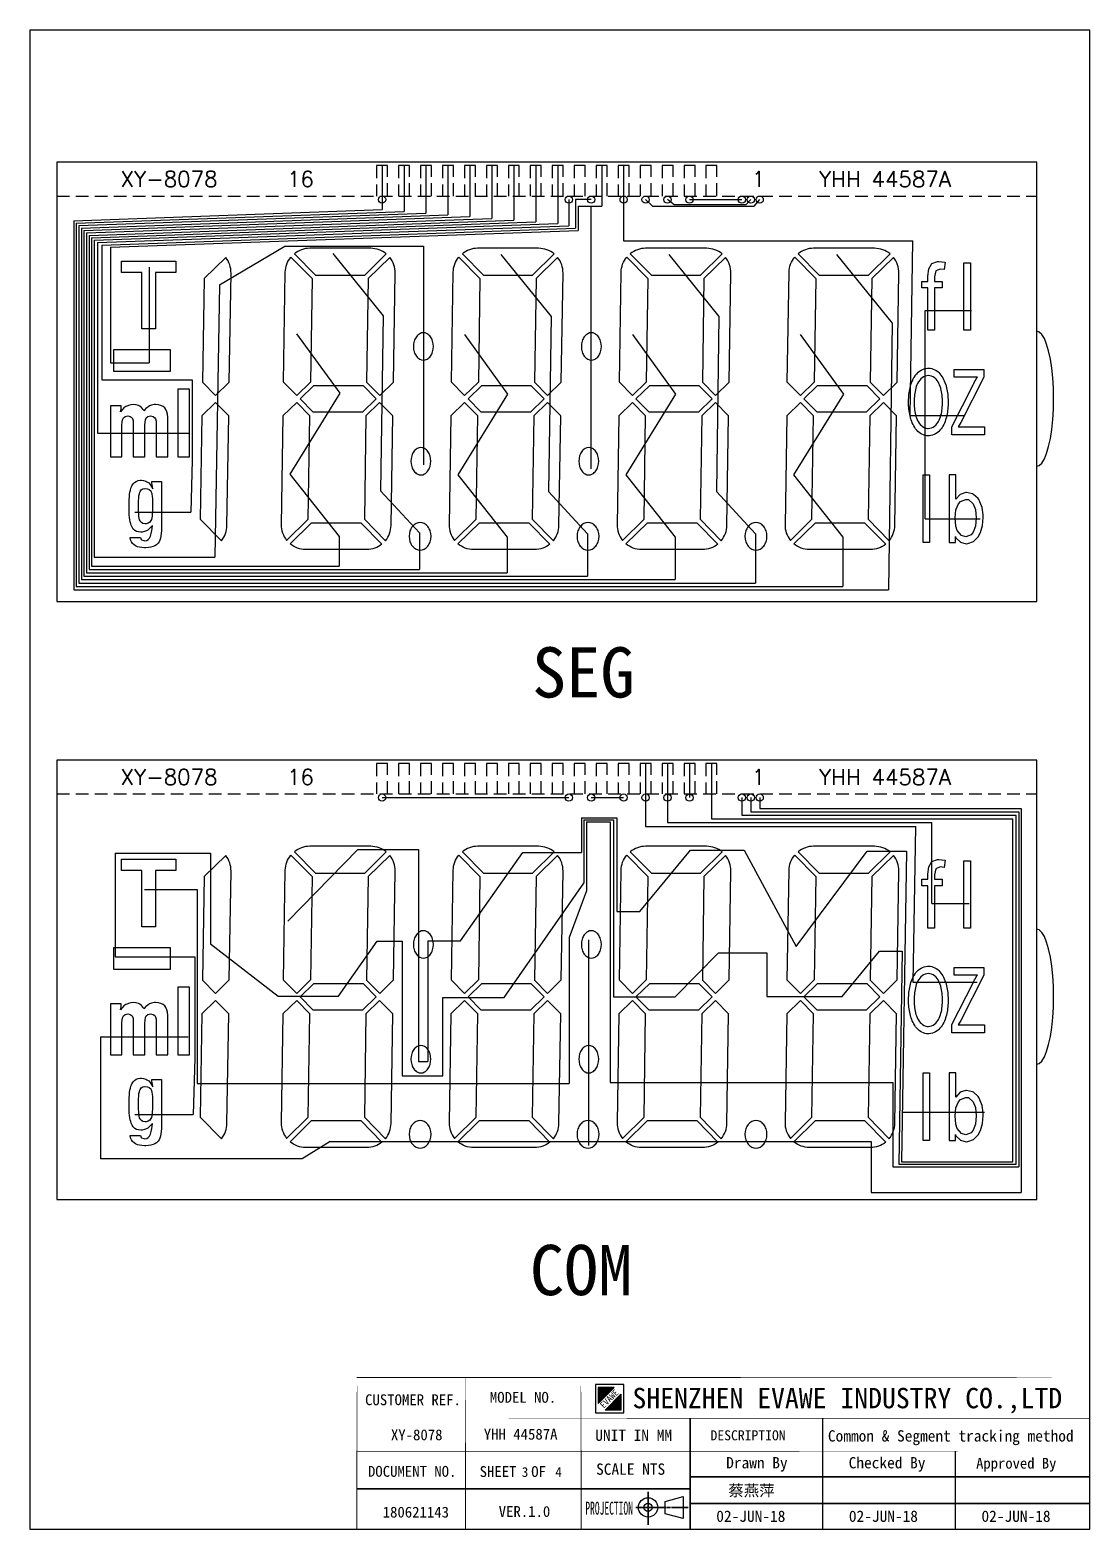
# Model space of a CAD drawing. Header units: inches. Extents: x 413 to 700, y 443 to 654.
# Drawn here: x 549.4 to 612.2, y 454.2 to 543 of the extents above; entities that cross this region are included whole.
import ezdxf
from ezdxf.enums import TextEntityAlignment as Align

# ---------------------------------------------------------------- set-up
doc = ezdxf.new("R2010")
doc.units = ezdxf.units.IN
doc.header["$LTSCALE"] = 3
doc.header["$MEASUREMENT"] = 0
doc.linetypes.add('HIDDEN', pattern=[0.375, 0.25, -0.125])
doc.layers.add('C', color=1, linetype='Continuous')
doc.layers.add('S', color=3, linetype='Continuous')
doc.styles.add('romans', font='romans.shx')
doc.styles.add('style5', font='SimSun.ttf')

msp = doc.modelspace()

# ---------------------------------------------------------------- hatches: boundary and pattern name
for color, points in [(5, [(583.046, 461.687), (583.987, 462.628), (583.046, 462.628)]), (1, [(583.444, 461.289), (584.385, 462.23), (584.385, 461.289)])]:
    msp.add_hatch(color=color).paths.add_polyline_path(points)

# ---------------------------------------------------------------- linework, layer by layer
for p, q in [((588.482, 454.238), (588.482, 460.802)), ((588.482, 460.802), (588.482, 454.238)), ((596.33, 454.238), (596.33, 460.802)), ((604.179, 454.238), (604.179, 458.843)), ((568.75, 456.627), (588.482, 456.627)), ((588.482, 456.627), (568.75, 456.627))]:
    msp.add_line(p, q)
for points in [[(549.404, 542.974), (549.404, 454.244), (612.143, 454.244), (612.143, 542.974)], [(608.994, 535.149), (550.994, 535.149), (550.994, 509.149), (608.994, 509.149)], [(558.036, 528.617), (556.839, 528.617), (556.839, 525.294), (556.024, 525.294), (556.024, 528.617), (554.825, 528.617), (554.825, 529.294), (558.036, 529.294)], [(603.556, 529.228), (603.57, 529.228), (603.511, 528.797), (603.273, 528.827), (603.02, 528.723), (602.946, 528.366), (602.946, 528.098), (603.407, 528.098), (603.407, 527.712), (602.946, 527.712), (602.946, 525.199), (602.559, 525.199), (602.559, 527.712), (602.202, 527.712), (602.202, 528.098), (602.559, 528.098), (602.559, 528.411), (602.604, 528.842), (602.797, 529.154), (603.124, 529.273), (603.199, 529.273)], [(605.07, 525.199), (604.684, 525.199), (604.684, 529.199), (605.07, 529.199)], [(557.728, 524.047), (554.354, 524.047), (554.354, 522.788), (557.728, 522.788)], [(601.791, 522.496), (601.85, 522.576), (601.915, 522.652), (601.986, 522.723), (602.063, 522.786), (602.147, 522.841), (602.236, 522.886), (602.33, 522.92), (602.427, 522.943), (602.527, 522.954), (602.582, 522.956), (602.682, 522.95), (602.78, 522.932), (602.876, 522.903), (602.967, 522.862), (603.053, 522.812), (603.134, 522.752), (603.193, 522.7), (603.263, 522.629), (603.328, 522.552), (603.386, 522.471), (603.438, 522.386), (603.485, 522.297), (603.527, 522.207), (603.565, 522.114), (603.598, 522.02), (603.608, 521.987), (603.637, 521.891), (603.661, 521.794), (603.682, 521.696), (603.701, 521.598), (603.716, 521.499), (603.728, 521.4), (603.737, 521.3), (603.744, 521.2), (603.749, 521.1), (603.751, 521), (603.751, 520.949), (603.75, 520.849), (603.747, 520.749), (603.741, 520.649), (603.733, 520.55), (603.722, 520.45), (603.708, 520.351), (603.691, 520.253), (603.671, 520.155), (603.648, 520.057), (603.621, 519.961), (603.601, 519.897), (603.568, 519.803), (603.531, 519.71), (603.49, 519.619), (603.443, 519.53), (603.392, 519.445), (603.334, 519.363), (603.27, 519.287), (603.199, 519.216), (603.175, 519.194), (603.097, 519.132), (603.014, 519.077), (602.925, 519.031), (602.832, 518.995), (602.735, 518.97), (602.636, 518.957), (602.581, 518.956), (602.481, 518.961), (602.382, 518.979), (602.287, 519.008), (602.196, 519.049), (602.11, 519.1), (602.029, 519.16), (601.963, 519.219), (601.893, 519.292), (601.83, 519.369), (601.773, 519.451), (601.72, 519.536), (601.674, 519.624), (601.632, 519.715), (601.594, 519.808), (601.561, 519.902), (601.55, 519.939), (601.522, 520.035), (601.497, 520.132), (601.476, 520.229), (601.457, 520.328), (601.442, 520.426), (601.43, 520.526), (601.42, 520.625), (601.414, 520.725), (601.41, 520.825), (601.41, 520.904), (601.41, 521.004), (601.413, 521.104), (601.418, 521.204), (601.425, 521.304), (601.434, 521.403), (601.446, 521.503), (601.461, 521.601), (601.479, 521.7), (601.499, 521.798), (601.524, 521.895), (601.552, 521.991), (601.584, 522.085), (601.62, 522.179), (601.661, 522.27), (601.707, 522.359), (601.737, 522.411)], [(603.286, 521.871), (603.251, 521.964), (603.209, 522.055), (603.161, 522.142), (603.104, 522.225), (603.04, 522.302), (603.021, 522.322), (602.945, 522.388), (602.862, 522.443), (602.771, 522.484), (602.674, 522.508), (602.584, 522.515), (602.484, 522.507), (602.388, 522.482), (602.296, 522.441), (602.213, 522.387), (602.137, 522.321), (602.07, 522.248), (602.009, 522.168), (601.991, 522.143), (601.941, 522.056), (601.899, 521.966), (601.865, 521.872), (601.836, 521.776), (601.813, 521.679), (601.794, 521.581), (601.779, 521.482), (601.767, 521.382), (601.758, 521.283), (601.751, 521.183), (601.747, 521.083), (601.744, 520.983), (601.744, 520.896), (601.745, 520.796), (601.749, 520.696), (601.756, 520.597), (601.766, 520.497), (601.78, 520.398), (601.797, 520.3), (601.819, 520.202), (601.847, 520.106), (601.879, 520.011), (601.917, 519.919), (601.962, 519.83), (601.981, 519.796), (602.036, 519.712), (602.097, 519.633), (602.166, 519.561), (602.244, 519.498), (602.33, 519.448), (602.424, 519.414), (602.522, 519.396), (602.579, 519.393), (602.678, 519.401), (602.775, 519.426), (602.866, 519.467), (602.95, 519.522), (603.024, 519.589), (603.09, 519.664), (603.148, 519.745), (603.181, 519.799), (603.228, 519.888), (603.268, 519.979), (603.301, 520.073), (603.33, 520.169), (603.353, 520.266), (603.372, 520.365), (603.387, 520.463), (603.399, 520.563), (603.408, 520.662), (603.413, 520.762), (603.417, 520.862), (603.417, 520.952), (603.416, 521.052), (603.413, 521.152), (603.406, 521.251), (603.397, 521.351), (603.385, 521.45), (603.369, 521.549), (603.349, 521.647), (603.325, 521.744), (603.316, 521.775)], [(605.274, 522.061), (605.321, 522.15), (605.369, 522.237), (605.418, 522.324), (605.469, 522.41), (605.482, 522.431), (604.116, 522.431), (604.116, 522.887), (605.869, 522.887), (605.869, 522.431), (604.495, 519.749), (604.346, 519.478), (605.91, 519.478), (605.91, 519.021), (603.974, 519.021), (603.974, 519.496), (605.228, 521.972)], [(558.85, 521.72), (558.16, 521.72), (558.16, 517.72), (558.85, 517.72)], [(566.206, 521.934), (569.12, 521.934), (569.899, 521.141), (569.089, 520.345), (566.175, 520.345), (565.396, 521.137)], [(576.145, 521.934), (579.06, 521.934), (579.839, 521.141), (579.028, 520.345), (576.114, 520.345), (575.335, 521.137)], [(586.085, 521.934), (588.999, 521.934), (589.778, 521.141), (588.968, 520.345), (586.054, 520.345), (585.275, 521.137)], [(596.025, 521.934), (598.939, 521.934), (599.718, 521.141), (598.907, 520.345), (595.993, 520.345), (595.214, 521.137)], [(554.85, 519.607), (554.856, 519.755), (554.884, 519.904), (554.932, 520.011), (554.94, 520.021), (555.045, 520.103), (555.2, 520.13), (555.342, 520.106), (555.446, 520.023), (555.47, 519.982), (555.506, 519.851), (555.52, 519.672), (555.52, 517.72), (556.203, 517.72), (556.203, 519.582), (556.212, 519.764), (556.238, 519.91), (556.281, 520.012), (556.284, 520.017), (556.385, 520.101), (556.539, 520.13), (556.698, 520.104), (556.801, 520.029), (556.835, 519.955), (556.864, 519.815), (556.873, 519.624), (556.879, 519.574), (556.879, 517.72), (557.558, 517.72), (557.558, 520.065), (557.543, 520.234), (557.508, 520.38), (557.454, 520.506), (557.379, 520.61), (557.278, 520.694), (557.154, 520.756), (557.008, 520.792), (556.841, 520.806), (556.752, 520.801), (556.605, 520.773), (556.471, 520.72), (556.373, 520.658), (556.259, 520.562), (556.147, 520.438), (556.102, 520.514), (556.007, 520.631), (555.897, 520.717), (555.833, 520.75), (555.694, 520.791), (555.535, 520.806), (555.381, 520.794), (555.236, 520.758), (555.104, 520.699), (555.08, 520.685), (554.964, 520.603), (554.856, 520.499), (554.753, 520.374), (554.788, 520.473), (554.795, 520.542), (554.795, 520.724), (554.165, 520.724), (554.165, 517.72), (554.85, 517.72)], [(557.155, 513.029), (557.126, 512.897), (557.088, 512.783), (557.043, 512.684), (556.99, 512.603), (556.969, 512.578), (556.893, 512.508), (556.8, 512.449), (556.691, 512.401), (556.565, 512.365), (556.423, 512.342), (556.262, 512.329), (556.188, 512.329), (556.031, 512.336), (555.89, 512.356), (555.765, 512.391), (555.655, 512.438), (555.564, 512.497), (555.472, 512.583), (555.403, 512.685), (555.359, 512.804), (555.337, 512.933), (555.939, 512.933), (555.986, 512.821), (556.014, 512.795), (556.144, 512.75), (556.21, 512.747), (556.312, 512.764), (556.402, 512.817), (556.478, 512.904), (556.538, 513.02), (556.584, 513.166), (556.618, 513.342), (556.632, 513.46), (556.651, 513.645), (556.479, 513.461), (556.377, 513.377), (556.296, 513.329), (556.177, 513.282), (556.047, 513.257), (555.962, 513.253), (555.826, 513.265), (555.707, 513.299), (555.605, 513.358), (555.518, 513.438), (555.446, 513.544), (555.428, 513.578), (555.394, 513.66), (555.364, 513.755), (555.338, 513.866), (555.315, 513.988), (555.298, 514.127), (555.283, 514.28), (555.273, 514.446), (555.267, 514.626), (555.265, 514.804), (555.268, 514.994), (555.275, 515.172), (555.285, 515.336), (555.302, 515.486), (555.322, 515.622), (555.346, 515.743), (555.375, 515.85), (555.407, 515.943), (555.434, 516.002), (555.502, 516.11), (555.585, 516.196), (555.683, 516.26), (555.798, 516.303), (555.931, 516.324), (555.996, 516.327), (556.132, 516.314), (556.256, 516.277), (556.33, 516.239), (556.43, 516.163), (556.518, 516.065), (556.681, 515.82), (556.629, 516.068), (556.626, 516.146), (556.626, 516.247), (557.194, 516.247), (557.194, 513.534), (557.188, 513.349), (557.176, 513.181)], [(555.873, 514.072), (555.856, 514.187), (555.843, 514.328), (555.833, 514.493), (555.828, 514.685), (555.826, 514.855), (555.826, 514.909), (555.829, 515.101), (555.839, 515.268), (555.854, 515.412), (555.877, 515.529), (555.905, 515.622), (555.919, 515.656), (555.989, 515.755), (556.083, 515.814), (556.208, 515.839), (556.221, 515.839), (556.361, 515.822), (556.468, 515.775), (556.548, 515.696), (556.564, 515.672), (556.595, 515.599), (556.62, 515.5), (556.64, 515.374), (556.653, 515.22), (556.661, 515.04), (556.662, 514.891), (556.661, 514.686), (556.654, 514.502), (556.643, 514.343), (556.629, 514.206), (556.61, 514.092), (556.587, 514.001), (556.564, 513.941), (556.495, 513.843), (556.404, 513.78), (556.282, 513.748), (556.225, 513.746), (556.093, 513.765), (555.995, 513.818), (555.922, 513.911), (555.918, 513.919), (555.894, 513.982)], [(602.653, 512.636), (602.267, 512.636), (602.267, 516.636), (602.653, 516.636)], [(604.467, 515.491), (604.199, 515.209), (604.199, 516.636), (603.812, 516.636), (603.812, 512.636), (604.184, 512.636), (604.184, 512.993), (604.214, 512.919), (604.482, 512.651), (604.824, 512.562), (604.928, 512.577), (605.255, 512.696), (605.523, 512.978), (605.671, 513.231), (605.79, 513.647), (605.82, 514.123), (605.82, 514.287), (605.76, 514.718), (605.731, 514.807), (605.567, 515.194), (605.537, 515.238), (605.255, 515.491), (605.195, 515.521), (604.838, 515.595), (604.809, 515.595)], [(605.24, 513.261), (605.106, 513.097), (604.794, 512.978), (604.541, 513.052), (604.288, 513.35), (604.214, 513.603), (604.169, 514.108), (604.214, 514.569), (604.363, 514.926), (604.482, 515.075), (604.809, 515.194), (604.957, 515.179), (605.24, 514.926), (605.374, 514.584), (605.418, 514.093), (605.374, 513.603)], [(608.994, 499.755), (550.994, 499.755), (550.994, 473.755), (608.994, 473.755)], [(558.036, 493.224), (556.839, 493.224), (556.839, 489.9), (556.024, 489.9), (556.024, 493.224), (554.825, 493.224), (554.825, 493.9), (558.036, 493.9)], [(603.556, 493.835), (603.57, 493.835), (603.511, 493.404), (603.273, 493.434), (603.02, 493.33), (602.946, 492.973), (602.946, 492.705), (603.407, 492.705), (603.407, 492.318), (602.946, 492.318), (602.946, 489.805), (602.559, 489.805), (602.559, 492.318), (602.202, 492.318), (602.202, 492.705), (602.559, 492.705), (602.559, 493.017), (602.604, 493.448), (602.797, 493.761), (603.124, 493.88), (603.199, 493.88)], [(605.07, 489.805), (604.684, 489.805), (604.684, 493.805), (605.07, 493.805)], [(557.728, 488.653), (554.354, 488.653), (554.354, 487.395), (557.728, 487.395)], [(601.791, 487.102), (601.85, 487.183), (601.915, 487.259), (601.986, 487.329), (602.063, 487.393), (602.147, 487.448), (602.236, 487.493), (602.33, 487.527), (602.427, 487.549), (602.527, 487.561), (602.582, 487.562), (602.682, 487.557), (602.78, 487.539), (602.876, 487.51), (602.967, 487.469), (603.053, 487.418), (603.134, 487.359), (603.193, 487.307), (603.263, 487.235), (603.328, 487.159), (603.386, 487.077), (603.438, 486.992), (603.485, 486.904), (603.527, 486.813), (603.565, 486.721), (603.598, 486.626), (603.608, 486.593), (603.637, 486.497), (603.661, 486.4), (603.682, 486.303), (603.701, 486.204), (603.716, 486.105), (603.728, 486.006), (603.737, 485.907), (603.744, 485.807), (603.749, 485.707), (603.751, 485.607), (603.751, 485.556), (603.75, 485.456), (603.747, 485.356), (603.741, 485.256), (603.733, 485.156), (603.722, 485.057), (603.708, 484.958), (603.691, 484.859), (603.671, 484.761), (603.648, 484.664), (603.621, 484.568), (603.601, 484.504), (603.568, 484.409), (603.531, 484.316), (603.49, 484.225), (603.443, 484.137), (603.392, 484.051), (603.334, 483.97), (603.27, 483.893), (603.199, 483.822), (603.175, 483.801), (603.097, 483.739), (603.014, 483.684), (602.925, 483.637), (602.832, 483.601), (602.735, 483.577), (602.636, 483.564), (602.581, 483.562), (602.481, 483.568), (602.382, 483.585), (602.287, 483.615), (602.196, 483.655), (602.11, 483.706), (602.029, 483.766), (601.963, 483.826), (601.893, 483.898), (601.83, 483.976), (601.773, 484.057), (601.72, 484.143), (601.674, 484.231), (601.632, 484.322), (601.594, 484.415), (601.561, 484.509), (601.55, 484.545), (601.522, 484.641), (601.497, 484.738), (601.476, 484.836), (601.457, 484.934), (601.442, 485.033), (601.43, 485.132), (601.42, 485.232), (601.414, 485.332), (601.41, 485.432), (601.41, 485.511), (601.41, 485.611), (601.413, 485.711), (601.418, 485.811), (601.425, 485.91), (601.434, 486.01), (601.446, 486.109), (601.461, 486.208), (601.479, 486.307), (601.499, 486.404), (601.524, 486.501), (601.552, 486.597), (601.584, 486.692), (601.62, 486.785), (601.661, 486.876), (601.707, 486.965), (601.737, 487.018)], [(605.274, 486.668), (605.321, 486.756), (605.369, 486.844), (605.418, 486.931), (605.469, 487.017), (605.482, 487.037), (604.116, 487.037), (604.116, 487.494), (605.869, 487.494), (605.869, 487.037), (604.495, 484.356), (604.346, 484.084), (605.91, 484.084), (605.91, 483.628), (603.974, 483.628), (603.974, 484.103), (605.228, 486.579)], [(566.206, 486.54), (569.12, 486.54), (569.899, 485.748), (569.089, 484.951), (566.175, 484.951), (565.396, 485.744)], [(576.145, 486.54), (579.06, 486.54), (579.839, 485.748), (579.028, 484.951), (576.114, 484.951), (575.335, 485.744)], [(586.085, 486.54), (588.999, 486.54), (589.778, 485.748), (588.968, 484.951), (586.054, 484.951), (585.275, 485.744)], [(596.025, 486.54), (598.939, 486.54), (599.718, 485.748), (598.907, 484.951), (595.993, 484.951), (595.214, 485.744)], [(603.286, 486.477), (603.251, 486.571), (603.209, 486.662), (603.161, 486.749), (603.104, 486.832), (603.04, 486.908), (603.021, 486.929), (602.945, 486.995), (602.862, 487.049), (602.771, 487.09), (602.674, 487.115), (602.584, 487.122), (602.484, 487.114), (602.388, 487.089), (602.296, 487.048), (602.213, 486.993), (602.137, 486.928), (602.07, 486.854), (602.009, 486.775), (601.991, 486.749), (601.941, 486.663), (601.899, 486.572), (601.865, 486.478), (601.836, 486.383), (601.813, 486.285), (601.794, 486.187), (601.779, 486.088), (601.767, 485.989), (601.758, 485.889), (601.751, 485.79), (601.747, 485.69), (601.744, 485.59), (601.744, 485.503), (601.745, 485.403), (601.749, 485.303), (601.756, 485.203), (601.766, 485.104), (601.78, 485.005), (601.797, 484.906), (601.819, 484.809), (601.847, 484.712), (601.879, 484.618), (601.917, 484.526), (601.962, 484.436), (601.981, 484.402), (602.036, 484.318), (602.097, 484.239), (602.166, 484.167), (602.244, 484.105), (602.33, 484.055), (602.424, 484.02), (602.522, 484.003), (602.579, 484), (602.678, 484.008), (602.775, 484.032), (602.866, 484.073), (602.95, 484.129), (603.024, 484.195), (603.09, 484.271), (603.148, 484.352), (603.181, 484.406), (603.228, 484.494), (603.268, 484.586), (603.301, 484.68), (603.33, 484.776), (603.353, 484.873), (603.372, 484.971), (603.387, 485.07), (603.399, 485.169), (603.408, 485.269), (603.413, 485.369), (603.417, 485.469), (603.417, 485.558), (603.416, 485.658), (603.413, 485.758), (603.406, 485.858), (603.397, 485.958), (603.385, 486.057), (603.369, 486.156), (603.349, 486.254), (603.325, 486.351), (603.316, 486.382)], [(558.85, 486.326), (558.16, 486.326), (558.16, 482.326), (558.85, 482.326)], [(554.85, 484.214), (554.856, 484.362), (554.884, 484.511), (554.932, 484.617), (554.94, 484.628), (555.045, 484.709), (555.2, 484.736), (555.342, 484.712), (555.446, 484.63), (555.47, 484.589), (555.506, 484.458), (555.52, 484.279), (555.52, 482.326), (556.203, 482.326), (556.203, 484.188), (556.212, 484.371), (556.238, 484.517), (556.281, 484.619), (556.284, 484.624), (556.385, 484.708), (556.539, 484.736), (556.698, 484.711), (556.801, 484.636), (556.835, 484.562), (556.864, 484.422), (556.873, 484.231), (556.879, 484.181), (556.879, 482.326), (557.558, 482.326), (557.558, 484.672), (557.543, 484.84), (557.508, 484.986), (557.454, 485.113), (557.379, 485.217), (557.278, 485.301), (557.154, 485.363), (557.008, 485.399), (556.841, 485.412), (556.752, 485.408), (556.605, 485.379), (556.471, 485.327), (556.373, 485.265), (556.259, 485.168), (556.147, 485.045), (556.102, 485.12), (556.007, 485.238), (555.897, 485.324), (555.833, 485.357), (555.694, 485.397), (555.535, 485.412), (555.381, 485.4), (555.236, 485.364), (555.104, 485.305), (555.08, 485.292), (554.964, 485.209), (554.856, 485.105), (554.753, 484.98), (554.788, 485.08), (554.795, 485.149), (554.795, 485.331), (554.165, 485.331), (554.165, 482.326), (554.85, 482.326)], [(602.653, 477.243), (602.267, 477.243), (602.267, 481.243), (602.653, 481.243)], [(604.467, 480.098), (604.199, 479.815), (604.199, 481.243), (603.812, 481.243), (603.812, 477.243), (604.184, 477.243), (604.184, 477.6), (604.214, 477.525), (604.482, 477.258), (604.824, 477.168), (604.928, 477.183), (605.255, 477.302), (605.523, 477.585), (605.671, 477.838), (605.79, 478.254), (605.82, 478.73), (605.82, 478.893), (605.76, 479.325), (605.731, 479.414), (605.567, 479.8), (605.537, 479.845), (605.255, 480.098), (605.195, 480.127), (604.838, 480.202), (604.809, 480.202)], [(557.155, 477.636), (557.126, 477.503), (557.088, 477.389), (557.043, 477.291), (556.99, 477.21), (556.969, 477.184), (556.893, 477.115), (556.8, 477.055), (556.691, 477.007), (556.565, 476.971), (556.423, 476.948), (556.262, 476.936), (556.188, 476.936), (556.031, 476.943), (555.89, 476.963), (555.765, 476.998), (555.655, 477.044), (555.564, 477.103), (555.472, 477.19), (555.403, 477.291), (555.359, 477.41), (555.337, 477.539), (555.939, 477.539), (555.986, 477.427), (556.014, 477.402), (556.144, 477.357), (556.21, 477.353), (556.312, 477.37), (556.402, 477.424), (556.478, 477.51), (556.538, 477.627), (556.584, 477.773), (556.618, 477.948), (556.632, 478.067), (556.651, 478.251), (556.479, 478.068), (556.377, 477.984), (556.296, 477.935), (556.177, 477.889), (556.047, 477.864), (555.962, 477.86), (555.826, 477.872), (555.707, 477.906), (555.605, 477.964), (555.518, 478.045), (555.446, 478.15), (555.428, 478.185), (555.394, 478.266), (555.364, 478.362), (555.338, 478.472), (555.315, 478.595), (555.298, 478.734), (555.283, 478.886), (555.273, 479.053), (555.267, 479.233), (555.265, 479.41), (555.268, 479.601), (555.275, 479.779), (555.285, 479.943), (555.302, 480.093), (555.322, 480.228), (555.346, 480.35), (555.375, 480.457), (555.407, 480.55), (555.434, 480.608), (555.502, 480.717), (555.585, 480.803), (555.683, 480.867), (555.798, 480.91), (555.931, 480.931), (555.996, 480.934), (556.132, 480.92), (556.256, 480.883), (556.33, 480.846), (556.43, 480.77), (556.518, 480.671), (556.681, 480.427), (556.629, 480.675), (556.626, 480.753), (556.626, 480.853), (557.194, 480.853), (557.194, 478.141), (557.188, 477.956), (557.176, 477.787)], [(555.873, 478.678), (555.856, 478.794), (555.843, 478.935), (555.833, 479.1), (555.828, 479.292), (555.826, 479.462), (555.826, 479.516), (555.829, 479.708), (555.839, 479.875), (555.854, 480.018), (555.877, 480.136), (555.905, 480.229), (555.919, 480.263), (555.989, 480.362), (556.083, 480.421), (556.208, 480.445), (556.221, 480.445), (556.361, 480.428), (556.468, 480.382), (556.548, 480.303), (556.564, 480.279), (556.595, 480.206), (556.62, 480.107), (556.64, 479.98), (556.653, 479.827), (556.661, 479.647), (556.662, 479.498), (556.661, 479.292), (556.654, 479.109), (556.643, 478.949), (556.629, 478.812), (556.61, 478.698), (556.587, 478.608), (556.564, 478.547), (556.495, 478.449), (556.404, 478.387), (556.282, 478.355), (556.225, 478.352), (556.093, 478.372), (555.995, 478.425), (555.922, 478.518), (555.918, 478.526), (555.894, 478.589)], [(605.24, 477.867), (605.106, 477.704), (604.794, 477.585), (604.541, 477.659), (604.288, 477.956), (604.214, 478.209), (604.169, 478.715), (604.214, 479.176), (604.363, 479.533), (604.482, 479.681), (604.809, 479.8), (604.957, 479.785), (605.24, 479.533), (605.374, 479.191), (605.418, 478.7), (605.374, 478.209)], [(582.878, 461.121), (584.553, 461.121), (584.553, 462.796), (582.878, 462.796)], [(583.046, 461.687), (583.987, 462.628), (583.046, 462.628)], [(583.444, 461.289), (584.385, 462.23), (584.385, 461.289)], [(588.482, 457.337), (612.127, 457.337)], [(585.27, 455.529), (585.913, 455.529)], [(585.929, 455.529), (586.098, 455.529)], [(585.99, 455.646), (585.99, 455.529), (585.99, 455.424)], [(586.12, 455.529), (587.077, 455.529)], [(588.061, 456.17), (588.061, 454.869), (587.005, 455.152), (587.005, 455.887)], [(587.118, 455.529), (587.285, 455.529), (587.32, 455.529)], [(587.384, 455.529), (588.364, 455.529)], [(588.482, 455.76), (612.127, 455.76)], [(585.99, 455.406), (585.99, 454.503)]]:
    msp.add_lwpolyline(points, close=True)
at = {"linetype": 'HIDDEN'}
for points in [[(570.569, 533.149), (570.569, 534.949), (569.919, 534.949), (569.919, 533.149)], [(571.869, 533.149), (571.869, 534.949), (571.219, 534.949), (571.219, 533.149)], [(573.169, 533.149), (573.169, 534.949), (572.519, 534.949), (572.519, 533.149)], [(574.469, 533.149), (574.469, 534.949), (573.819, 534.949), (573.819, 533.149)], [(575.769, 533.149), (575.769, 534.949), (575.119, 534.949), (575.119, 533.149)], [(577.069, 533.149), (577.069, 534.949), (576.419, 534.949), (576.419, 533.149)], [(578.369, 533.149), (578.369, 534.949), (577.719, 534.949), (577.719, 533.149)], [(579.669, 533.149), (579.669, 534.949), (579.019, 534.949), (579.019, 533.149)], [(580.969, 533.149), (580.969, 534.949), (580.319, 534.949), (580.319, 533.149)], [(582.269, 533.149), (582.269, 534.949), (581.619, 534.949), (581.619, 533.149)], [(583.569, 533.149), (583.569, 534.949), (582.919, 534.949), (582.919, 533.149)], [(584.869, 533.149), (584.869, 534.949), (584.219, 534.949), (584.219, 533.149)], [(586.169, 533.149), (586.169, 534.949), (585.519, 534.949), (585.519, 533.149)], [(587.469, 533.149), (587.469, 534.949), (586.819, 534.949), (586.819, 533.149)], [(588.769, 533.149), (588.769, 534.949), (588.119, 534.949), (588.119, 533.149)], [(590.069, 533.149), (590.069, 534.949), (589.419, 534.949), (589.419, 533.149)], [(550.994, 533.149), (608.994, 533.149)], [(570.569, 497.755), (570.569, 499.555), (569.919, 499.555), (569.919, 497.755)], [(571.869, 497.755), (571.869, 499.555), (571.219, 499.555), (571.219, 497.755)], [(573.169, 497.755), (573.169, 499.555), (572.519, 499.555), (572.519, 497.755)], [(574.469, 497.755), (574.469, 499.555), (573.819, 499.555), (573.819, 497.755)], [(575.769, 497.755), (575.769, 499.555), (575.119, 499.555), (575.119, 497.755)], [(577.069, 497.755), (577.069, 499.555), (576.419, 499.555), (576.419, 497.755)], [(578.369, 497.755), (578.369, 499.555), (577.719, 499.555), (577.719, 497.755)], [(579.669, 497.755), (579.669, 499.555), (579.019, 499.555), (579.019, 497.755)], [(580.969, 497.755), (580.969, 499.555), (580.319, 499.555), (580.319, 497.755)], [(582.269, 497.755), (582.269, 499.555), (581.619, 499.555), (581.619, 497.755)], [(583.569, 497.755), (583.569, 499.555), (582.919, 499.555), (582.919, 497.755)], [(584.869, 497.755), (584.869, 499.555), (584.219, 499.555), (584.219, 497.755)], [(586.169, 497.755), (586.169, 499.555), (585.519, 499.555), (585.519, 497.755)], [(587.469, 497.755), (587.469, 499.555), (586.819, 499.555), (586.819, 497.755)], [(588.769, 497.755), (588.769, 499.555), (588.119, 499.555), (588.119, 497.755)], [(590.069, 497.755), (590.069, 499.555), (589.419, 499.555), (589.419, 497.755)], [(550.994, 497.755), (608.994, 497.755)]]:
    msp.add_lwpolyline(points, dxfattribs=at)
for points in [[(570.497, 529.719, 0.175251), (569.573, 530.053), (565.961, 530.053, 0.170757), (565.057, 529.735), (566.306, 528.464), (569.22, 528.464)], [(580.436, 529.719, 0.175251), (579.512, 530.053), (575.901, 530.053, 0.170757), (574.997, 529.735), (576.245, 528.464), (579.159, 528.464)], [(590.376, 529.719, 0.175251), (589.452, 530.053), (585.84, 530.053, 0.170757), (584.936, 529.735), (586.185, 528.464), (589.099, 528.464)], [(600.315, 529.719, 0.175251), (599.392, 530.053), (595.78, 530.053, 0.170757), (594.876, 529.735), (596.124, 528.464), (599.039, 528.464)], [(561.203, 522.14), (561.305, 528.583, 0.175251), (560.987, 529.513), (559.71, 528.258), (559.614, 522.136), (560.393, 521.343)], [(564.414, 522.136), (564.517, 528.634, -0.170757), (564.851, 529.532), (566.1, 528.261), (566.003, 522.14), (565.193, 521.343)], [(569.422, 528.258), (569.326, 522.136), (570.105, 521.343), (570.915, 522.14), (571.017, 528.583, 0.175251), (570.699, 529.513)], [(574.354, 522.136), (574.457, 528.634, -0.170757), (574.79, 529.532), (576.039, 528.261), (575.943, 522.14), (575.133, 521.343)], [(579.362, 528.258), (579.266, 522.136), (580.045, 521.343), (580.855, 522.14), (580.957, 528.583, 0.175251), (580.639, 529.513)], [(584.293, 522.136), (584.396, 528.634, -0.170757), (584.73, 529.532), (585.979, 528.261), (585.883, 522.14), (585.072, 521.343)], [(589.301, 528.258), (589.205, 522.136), (589.984, 521.343), (590.794, 522.14), (590.896, 528.583, 0.175251), (590.578, 529.513)], [(594.233, 522.136), (594.336, 528.634, -0.170757), (594.67, 529.532), (595.918, 528.261), (595.822, 522.14), (595.012, 521.343)], [(599.241, 528.258), (599.145, 522.136), (599.924, 521.343), (600.734, 522.14), (600.836, 528.583, 0.175251), (600.518, 529.513)], [(573.112, 524.817, 0.106477), (572.909, 524.998, 0.26498), (572.478, 524.998, 0.106477), (572.276, 524.817, 0.084209), (572.15, 524.564, 0.147244), (572.15, 523.921, 0.084209), (572.276, 523.667, 0.106477), (572.478, 523.486, 0.26498), (572.909, 523.486, 0.106477), (573.112, 523.667, 0.084209), (573.237, 523.921, 0.147244), (573.237, 524.564, 0.084209)], [(583.051, 524.817, 0.106477), (582.849, 524.998, 0.26498), (582.418, 524.998, 0.106477), (582.216, 524.817, 0.084209), (582.09, 524.564, 0.147244), (582.09, 523.921, 0.084209), (582.216, 523.667, 0.106477), (582.418, 523.486, 0.26498), (582.849, 523.486, 0.106477), (583.051, 523.667, 0.084209), (583.177, 523.921, 0.147244), (583.177, 524.564, 0.084209)], [(560.389, 520.935), (559.579, 520.139), (559.483, 514.017), (560.731, 512.746, 0.170757), (561.065, 513.645), (561.168, 520.142)], [(565.19, 520.935), (564.379, 520.139), (564.278, 513.695, 0.175251), (564.595, 512.766), (565.872, 514.02), (565.969, 520.142)], [(570.101, 520.935), (569.291, 520.139), (569.195, 514.017), (570.444, 512.746, 0.170757), (570.778, 513.645), (570.88, 520.142)], [(575.129, 520.935), (574.319, 520.139), (574.217, 513.695, 0.175251), (574.535, 512.766), (575.812, 514.02), (575.908, 520.142)], [(580.041, 520.935), (579.231, 520.139), (579.135, 514.017), (580.383, 512.746, 0.170757), (580.717, 513.645), (580.82, 520.142)], [(585.069, 520.935), (584.259, 520.139), (584.157, 513.695, 0.175251), (584.475, 512.766), (585.751, 514.02), (585.848, 520.142)], [(589.981, 520.935), (589.17, 520.139), (589.074, 514.017), (590.323, 512.746, 0.170757), (590.657, 513.645), (590.76, 520.142)], [(595.008, 520.935), (594.198, 520.139), (594.096, 513.695, 0.175251), (594.414, 512.766), (595.691, 514.02), (595.787, 520.142)], [(599.92, 520.935), (599.11, 520.139), (599.014, 514.017), (600.262, 512.746, 0.170757), (600.596, 513.645), (600.699, 520.142)], [(572.757, 518.207, 0.26498), (572.326, 518.207, 0.106477), (572.124, 518.026, 0.084209), (571.998, 517.773, 0.147244), (571.998, 517.13, 0.084209), (572.124, 516.877, 0.106477), (572.326, 516.696, 0.26498), (572.757, 516.696, 0.106477), (572.959, 516.877, 0.084209), (573.085, 517.13, 0.147244), (573.085, 517.773, 0.084209), (572.959, 518.026, 0.106477)], [(582.697, 518.207, 0.26498), (582.265, 518.207, 0.106477), (582.063, 518.026, 0.084209), (581.938, 517.773, 0.147244), (581.938, 517.13, 0.084209), (582.063, 516.877, 0.106477), (582.265, 516.696, 0.26498), (582.697, 516.696, 0.106477), (582.899, 516.877, 0.084209), (583.025, 517.13, 0.147244), (583.025, 517.773, 0.084209), (582.899, 518.026, 0.106477)], [(569.333, 512.225), (565.722, 512.225, -0.175251), (564.798, 512.56), (566.075, 513.814), (568.989, 513.814), (570.238, 512.544, -0.170757)], [(572.738, 512.251, 0.10497), (572.956, 512.431, 0.088892), (573.095, 512.687, 0.161273), (573.095, 513.324, 0.088892), (572.956, 513.58, 0.10497), (572.738, 513.76, 0.243668), (572.256, 513.76, 0.10497), (572.037, 513.58, 0.088892), (571.898, 513.324, 0.161273), (571.898, 512.687, 0.088892), (572.037, 512.431, 0.10497), (572.256, 512.251, 0.243668)], [(579.273, 512.225), (575.661, 512.225, -0.175251), (574.737, 512.56), (576.014, 513.814), (578.929, 513.814), (580.177, 512.544, -0.170757)], [(582.677, 512.251, 0.10497), (582.896, 512.431, 0.088892), (583.035, 512.687, 0.161273), (583.035, 513.324, 0.088892), (582.896, 513.58, 0.10497), (582.677, 513.76, 0.243668), (582.195, 513.76, 0.10497), (581.977, 513.58, 0.088892), (581.838, 513.324, 0.161273), (581.838, 512.687, 0.088892), (581.977, 512.431, 0.10497), (582.195, 512.251, 0.243668)], [(589.213, 512.225), (585.601, 512.225, -0.175251), (584.677, 512.56), (585.954, 513.814), (588.868, 513.814), (590.117, 512.544, -0.170757)], [(592.617, 512.251, 0.10497), (592.835, 512.431, 0.088892), (592.974, 512.687, 0.161273), (592.974, 513.324, 0.088892), (592.835, 513.58, 0.10497), (592.617, 513.76, 0.243668), (592.135, 513.76, 0.10497), (591.916, 513.58, 0.088892), (591.777, 513.324, 0.161273), (591.777, 512.687, 0.088892), (591.916, 512.431, 0.10497), (592.135, 512.251, 0.243668)], [(599.152, 512.225), (595.54, 512.225, -0.175251), (594.617, 512.56), (595.894, 513.814), (598.808, 513.814), (600.056, 512.544, -0.170757)], [(570.497, 494.325, 0.175251), (569.573, 494.659), (565.961, 494.659, 0.170757), (565.057, 494.341), (566.306, 493.071), (569.22, 493.071)], [(580.436, 494.325, 0.175251), (579.512, 494.659), (575.901, 494.659, 0.170757), (574.997, 494.341), (576.245, 493.071), (579.159, 493.071)], [(590.376, 494.325, 0.175251), (589.452, 494.659), (585.84, 494.659, 0.170757), (584.936, 494.341), (586.185, 493.071), (589.099, 493.071)], [(600.315, 494.325, 0.175251), (599.392, 494.659), (595.78, 494.659, 0.170757), (594.876, 494.341), (596.124, 493.071), (599.039, 493.071)], [(561.203, 486.746), (561.305, 493.19, 0.175251), (560.987, 494.119), (559.71, 492.864), (559.614, 486.743), (560.393, 485.95)], [(564.414, 486.743), (564.517, 493.24, -0.170757), (564.851, 494.139), (566.1, 492.868), (566.003, 486.746), (565.193, 485.95)], [(569.422, 492.864), (569.326, 486.743), (570.105, 485.95), (570.915, 486.746), (571.017, 493.19, 0.175251), (570.699, 494.119)], [(574.354, 486.743), (574.457, 493.24, -0.170757), (574.79, 494.139), (576.039, 492.868), (575.943, 486.746), (575.133, 485.95)], [(579.362, 492.864), (579.266, 486.743), (580.045, 485.95), (580.855, 486.746), (580.957, 493.19, 0.175251), (580.639, 494.119)], [(584.293, 486.743), (584.396, 493.24, -0.170757), (584.73, 494.139), (585.979, 492.868), (585.883, 486.746), (585.072, 485.95)], [(589.301, 492.864), (589.205, 486.743), (589.984, 485.95), (590.794, 486.746), (590.896, 493.19, 0.175251), (590.578, 494.119)], [(594.233, 486.743), (594.336, 493.24, -0.170757), (594.67, 494.139), (595.918, 492.868), (595.822, 486.746), (595.012, 485.95)], [(599.241, 492.864), (599.145, 486.743), (599.924, 485.95), (600.734, 486.746), (600.836, 493.19, 0.175251), (600.518, 494.119)], [(573.112, 489.424, 0.106477), (572.909, 489.605, 0.26498), (572.478, 489.605, 0.106477), (572.276, 489.424, 0.084209), (572.15, 489.17, 0.147244), (572.15, 488.528, 0.084209), (572.276, 488.274, 0.106477), (572.478, 488.093, 0.26498), (572.909, 488.093, 0.106477), (573.112, 488.274, 0.084209), (573.237, 488.528, 0.147244), (573.237, 489.17, 0.084209)], [(583.051, 489.424, 0.106477), (582.849, 489.605, 0.26498), (582.418, 489.605, 0.106477), (582.216, 489.424, 0.084209), (582.09, 489.17, 0.147244), (582.09, 488.528, 0.084209), (582.216, 488.274, 0.106477), (582.418, 488.093, 0.26498), (582.849, 488.093, 0.106477), (583.051, 488.274, 0.084209), (583.177, 488.528, 0.147244), (583.177, 489.17, 0.084209)], [(560.389, 485.541), (559.579, 484.745), (559.483, 478.623), (560.731, 477.353, 0.170757), (561.065, 478.251), (561.168, 484.749)], [(565.19, 485.541), (564.379, 484.745), (564.278, 478.302, 0.175251), (564.595, 477.372), (565.872, 478.627), (565.969, 484.749)], [(570.101, 485.541), (569.291, 484.745), (569.195, 478.623), (570.444, 477.353, 0.170757), (570.778, 478.251), (570.88, 484.749)], [(575.129, 485.541), (574.319, 484.745), (574.217, 478.302, 0.175251), (574.535, 477.372), (575.812, 478.627), (575.908, 484.749)], [(580.041, 485.541), (579.231, 484.745), (579.135, 478.623), (580.383, 477.353, 0.170757), (580.717, 478.251), (580.82, 484.749)], [(585.069, 485.541), (584.259, 484.745), (584.157, 478.302, 0.175251), (584.475, 477.372), (585.751, 478.627), (585.848, 484.749)], [(589.981, 485.541), (589.17, 484.745), (589.074, 478.623), (590.323, 477.353, 0.170757), (590.657, 478.251), (590.76, 484.749)], [(595.008, 485.541), (594.198, 484.745), (594.096, 478.302, 0.175251), (594.414, 477.372), (595.691, 478.627), (595.787, 484.749)], [(599.92, 485.541), (599.11, 484.745), (599.014, 478.623), (600.262, 477.353, 0.170757), (600.596, 478.251), (600.699, 484.749)], [(572.757, 482.814, 0.26498), (572.326, 482.814, 0.106477), (572.124, 482.633, 0.084209), (571.998, 482.379, 0.147244), (571.998, 481.737, 0.084209), (572.124, 481.483, 0.106477), (572.326, 481.302, 0.26498), (572.757, 481.302, 0.106477), (572.959, 481.483, 0.084209), (573.085, 481.737, 0.147244), (573.085, 482.379, 0.084209), (572.959, 482.633, 0.106477)], [(582.697, 482.814, 0.26498), (582.265, 482.814, 0.106477), (582.063, 482.633, 0.084209), (581.938, 482.379, 0.147244), (581.938, 481.737, 0.084209), (582.063, 481.483, 0.106477), (582.265, 481.302, 0.26498), (582.697, 481.302, 0.106477), (582.899, 481.483, 0.084209), (583.025, 481.737, 0.147244), (583.025, 482.379, 0.084209), (582.899, 482.633, 0.106477)], [(569.333, 476.832), (565.722, 476.832, -0.175251), (564.798, 477.166), (566.075, 478.421), (568.989, 478.421), (570.238, 477.15, -0.170757)], [(572.738, 476.858, 0.10497), (572.956, 477.037, 0.088892), (573.095, 477.293, 0.161273), (573.095, 477.931, 0.088892), (572.956, 478.187, 0.10497), (572.738, 478.366, 0.243668), (572.256, 478.366, 0.10497), (572.037, 478.187, 0.088892), (571.898, 477.931, 0.161273), (571.898, 477.293, 0.088892), (572.037, 477.037, 0.10497), (572.256, 476.858, 0.243668)], [(579.273, 476.832), (575.661, 476.832, -0.175251), (574.737, 477.166), (576.014, 478.421), (578.929, 478.421), (580.177, 477.15, -0.170757)], [(582.677, 476.858, 0.10497), (582.896, 477.037, 0.088892), (583.035, 477.293, 0.161273), (583.035, 477.931, 0.088892), (582.896, 478.187, 0.10497), (582.677, 478.366, 0.243668), (582.195, 478.366, 0.10497), (581.977, 478.187, 0.088892), (581.838, 477.931, 0.161273), (581.838, 477.293, 0.088892), (581.977, 477.037, 0.10497), (582.195, 476.858, 0.243668)], [(589.213, 476.832), (585.601, 476.832, -0.175251), (584.677, 477.166), (585.954, 478.421), (588.868, 478.421), (590.117, 477.15, -0.170757)], [(592.617, 476.858, 0.10497), (592.835, 477.037, 0.088892), (592.974, 477.293, 0.161273), (592.974, 477.931, 0.088892), (592.835, 478.187, 0.10497), (592.617, 478.366, 0.243668), (592.135, 478.366, 0.10497), (591.916, 478.187, 0.088892), (591.777, 477.931, 0.161273), (591.777, 477.293, 0.088892), (591.916, 477.037, 0.10497), (592.135, 476.858, 0.243668)], [(599.152, 476.832), (595.54, 476.832, -0.175251), (594.617, 477.166), (595.894, 478.421), (598.808, 478.421), (600.056, 477.15, -0.170757)]]:
    msp.add_lwpolyline(points, format="xyb", close=True)
for points in [[(608.994, 517.149), (609.15, 517.198), (609.303, 517.344), (609.448, 517.585), (609.582, 517.913), (609.701, 518.32), (609.803, 518.797), (609.885, 519.333), (609.945, 519.913), (609.981, 520.523), (609.994, 521.149), (609.981, 521.774), (609.945, 522.385), (609.885, 522.965), (609.803, 523.5), (609.701, 523.977), (609.582, 524.385), (609.448, 524.713), (609.303, 524.953), (609.15, 525.099), (608.994, 525.149)], [(608.994, 481.755), (609.15, 481.805), (609.303, 481.951), (609.448, 482.191), (609.582, 482.519), (609.701, 482.927), (609.803, 483.404), (609.885, 483.939), (609.945, 484.519), (609.981, 485.13), (609.994, 485.755), (609.981, 486.381), (609.945, 486.991), (609.885, 487.571), (609.803, 488.106), (609.701, 488.584), (609.582, 488.991), (609.448, 489.319), (609.303, 489.559), (609.15, 489.706), (608.994, 489.755)], [(585.99, 456.459), (585.99, 455.667), (585.99, 456.459)]]:
    msp.add_lwpolyline(points)
at = {"const_width": 0.0465}
for points in [[(612.127, 463.217), (568.75, 463.217)], [(568.75, 463.217), (568.75, 454.215)], [(575.18, 463.217), (575.18, 454.215)], [(575.18, 463.217), (575.18, 454.215)], [(582.031, 463.217), (582.031, 454.215)], [(582.031, 463.217), (582.031, 454.261)], [(612.127, 458.843), (568.75, 458.843)], [(612.127, 457.337), (588.482, 457.337)], [(612.127, 455.76), (588.482, 455.76)]]:
    msp.add_lwpolyline(points, close=True, dxfattribs=at)
msp.add_lwpolyline([(568.75, 460.805), (612.127, 460.805), (568.75, 460.805)], dxfattribs=at)
for radius in [0.571, 0.242]:
    msp.add_circle((585.99, 455.529), radius)
at = {"layer": 'C', "color": 6}
for p, q in [((585.844, 499.555), (585.844, 495.832)), ((592.597, 497.54), (592.597, 496.892)), ((592.597, 496.892), (608.079, 496.892)), ((608.079, 496.892), (608.079, 474.175)), ((585.844, 495.832), (601.834, 495.832)), ((601.685, 486.589), (601.834, 495.832)), ((582.455, 489.131), (582.455, 476.954)), ((605.474, 486.589), (601.685, 486.589)), ((553.577, 483.377), (553.577, 476.168)), ((553.577, 483.377), (558.759, 483.377)), ((567.176, 477.196), (565.506, 476.168)), ((567.176, 477.196), (599.194, 477.196)), ((599.194, 477.196), (599.194, 474.175)), ((565.506, 476.168), (553.577, 476.168)), ((599.194, 474.175), (608.079, 474.175))]:
    msp.add_line(p, q, dxfattribs=at)
at = {"layer": 'C', "color": 5}
for p, q in [((587.144, 499.555), (587.144, 496.062)), ((592.071, 497.54), (592.071, 496.692)), ((592.071, 496.692), (607.929, 496.692)), ((607.929, 496.692), (607.929, 475.689)), ((582.344, 496.098), (583.75, 496.098)), ((582.344, 496.098), (582.344, 492.014)), ((583.75, 496.098), (583.75, 480.686)), ((587.144, 496.062), (602.797, 496.062)), ((602.797, 491.268), (602.797, 496.062)), ((556.188, 492.093), (559.302, 492.093)), ((559.302, 492.093), (559.302, 480.624)), ((582.344, 492.014), (581.317, 489.261)), ((602.797, 491.268), (604.997, 491.268)), ((581.317, 489.261), (581.317, 480.624)), ((559.302, 480.624), (581.317, 480.624)), ((583.75, 480.686), (600.484, 480.686)), ((600.484, 480.686), (600.484, 475.689)), ((600.484, 475.689), (607.929, 475.689))]:
    msp.add_line(p, q, dxfattribs=at)
at = {"layer": 'C', "color": 2}
for p, q in [((588.444, 499.555), (588.444, 497.54)), ((591.538, 497.54), (591.538, 496.492)), ((591.538, 496.492), (607.779, 496.492)), ((607.779, 475.839), (607.779, 496.492)), ((582.194, 496.218), (583.95, 496.218)), ((582.194, 496.218), (582.194, 492.471)), ((583.95, 496.218), (583.95, 485.756)), ((554.451, 494.262), (560.087, 494.262)), ((554.451, 494.262), (554.451, 488.126)), ((560.087, 494.262), (560.087, 488.888)), ((577.469, 485.714), (582.194, 492.471)), ((560.087, 488.888), (564.104, 485.795)), ((567.656, 485.795), (569.958, 489.041)), ((569.958, 489.041), (571.442, 489.041)), ((571.442, 489.041), (571.442, 481.082)), ((587.592, 485.756), (590.155, 488.353)), ((590.155, 488.353), (593.014, 488.353)), ((593.014, 488.353), (593.014, 485.762)), ((597.489, 485.762), (599.693, 488.445)), ((599.693, 488.445), (601.038, 488.445)), ((601.038, 488.445), (600.835, 475.839)), ((554.451, 488.126), (559.152, 488.126)), ((559.152, 488.126), (559.152, 482.127)), ((564.104, 485.795), (567.656, 485.795)), ((573.849, 485.714), (577.469, 485.714)), ((573.849, 481.082), (573.849, 485.714)), ((583.95, 485.756), (587.592, 485.756)), ((593.014, 485.762), (597.489, 485.762)), ((559.152, 482.127), (559.061, 478.793)), ((571.442, 481.082), (573.849, 481.082)), ((555.613, 478.793), (559.061, 478.793)), ((600.835, 475.839), (607.779, 475.839))]:
    msp.add_line(p, q, dxfattribs=at)
at = {"layer": 'C'}
for p, q in [((589.744, 499.555), (589.744, 496.292)), ((570.244, 497.54), (581.299, 497.54)), ((582.619, 497.54), (584.544, 497.54)), ((582.044, 496.338), (582.044, 494.295)), ((582.044, 496.338), (584.15, 496.338)), ((584.15, 496.338), (584.15, 490.804)), ((589.744, 496.292), (607.579, 496.292)), ((607.579, 475.989), (607.579, 496.292)), ((564.66, 490.237), (568.808, 494.473)), ((568.808, 494.473), (572.406, 494.473)), ((572.406, 494.473), (572.406, 481.931)), ((574.894, 489.058), (578.581, 494.295)), ((578.581, 494.295), (582.044, 494.295)), ((585.494, 490.804), (588.495, 494.426)), ((588.495, 494.426), (591.676, 494.426)), ((591.676, 494.426), (594.753, 488.736)), ((594.753, 488.736), (598.969, 494.365)), ((598.969, 494.365), (601.283, 494.365)), ((601.283, 494.365), (600.988, 475.989)), ((584.15, 490.804), (585.494, 490.804)), ((572.945, 489.058), (572.945, 481.931)), ((572.945, 489.058), (574.894, 489.058)), ((572.406, 481.931), (572.945, 481.931)), ((601.035, 478.922), (605.903, 478.922)), ((600.988, 475.989), (607.579, 475.989))]:
    msp.add_line(p, q, dxfattribs=at)
for centre in [(570.244, 497.54), (581.299, 497.54), (582.619, 497.54), (584.544, 497.54), (585.844, 497.54), (587.144, 497.54), (588.444, 497.54), (591.538, 497.54), (592.071, 497.54), (592.597, 497.54)]:
    msp.add_circle(centre, 0.215, dxfattribs=at)
at = {"layer": 'S'}
for p, q in [((570.244, 534.949), (570.244, 532.342)), ((571.544, 534.949), (571.544, 532.239)), ((572.844, 534.949), (572.844, 532.136)), ((574.144, 534.949), (574.144, 532.032)), ((575.444, 534.949), (575.444, 531.929)), ((576.744, 534.949), (576.744, 531.826)), ((578.044, 534.949), (578.044, 531.722)), ((579.344, 534.949), (579.344, 531.619)), ((580.644, 534.949), (580.644, 531.516)), ((583.244, 534.949), (583.244, 532.543)), ((584.544, 534.949), (584.544, 530.488)), ((581.299, 532.934), (581.299, 531.389)), ((582.619, 532.934), (581.689, 532.934)), ((581.689, 532.934), (581.689, 531.253)), ((585.844, 532.934), (586.255, 532.551)), ((587.536, 532.635), (587.144, 532.934)), ((588.444, 532.934), (591.538, 532.934)), ((592.071, 532.934), (591.77, 532.635)), ((592.269, 532.551), (592.597, 532.934)), ((551.997, 531.687), (570.244, 532.342)), ((552.147, 531.542), (571.544, 532.239)), ((552.297, 531.397), (572.844, 532.136)), ((552.447, 531.253), (574.144, 532.032)), ((552.597, 531.108), (575.444, 531.929)), ((552.747, 530.963), (576.744, 531.826)), ((581.844, 532.543), (581.844, 531.109)), ((581.844, 532.543), (583.244, 532.543)), ((582.598, 532.543), (582.598, 517.01)), ((586.255, 532.551), (592.269, 532.551)), ((591.77, 532.635), (587.536, 532.635)), ((551.997, 531.687), (551.997, 509.842)), ((552.147, 531.542), (552.147, 510.042)), ((552.297, 531.397), (552.297, 510.242)), ((552.447, 531.253), (552.447, 510.442)), ((552.597, 531.108), (552.597, 510.642)), ((552.747, 530.963), (552.747, 510.842)), ((552.897, 530.819), (578.044, 531.722)), ((553.047, 530.674), (579.344, 531.619)), ((553.197, 530.53), (580.644, 531.516)), ((553.404, 530.387), (581.299, 531.389)), ((553.658, 530.246), (581.689, 531.253)), ((554.166, 530.114), (581.844, 531.109)), ((552.897, 530.819), (552.897, 511.042)), ((553.047, 530.674), (553.047, 511.242)), ((553.197, 530.53), (553.197, 511.771)), ((553.404, 530.387), (553.404, 519.119)), ((553.658, 530.246), (553.658, 522.277)), ((554.166, 530.114), (554.166, 523.282)), ((560.624, 527.89), (564.496, 530.181)), ((564.496, 530.181), (572.694, 530.181)), ((572.694, 530.181), (572.694, 517.228)), ((584.544, 530.488), (601.672, 530.488)), ((601.505, 520.152), (601.672, 530.488)), ((567.335, 529.741), (570.309, 526.063)), ((577.274, 529.693), (580.248, 526.016)), ((587.214, 529.693), (590.188, 526.016)), ((597.154, 529.693), (600.448, 525.62)), ((556.463, 528.942), (556.463, 523.282)), ((560.624, 527.89), (560.347, 511.771)), ((570.309, 526.063), (570.155, 515.7)), ((580.248, 526.016), (580.094, 515.653)), ((590.188, 526.016), (590.034, 515.653)), ((600.448, 525.62), (600.213, 509.842)), ((602.388, 514.038), (602.388, 526.368)), ((602.388, 526.368), (605.133, 526.368)), ((565.18, 524.993), (567.738, 521.471)), ((575.12, 524.946), (577.677, 521.423)), ((585.06, 524.946), (587.617, 521.423)), ((595, 524.946), (597.557, 521.423)), ((554.166, 523.282), (556.463, 523.282)), ((553.658, 522.277), (559.002, 522.277)), ((559.002, 522.277), (559.002, 517.522)), ((567.738, 521.471), (564.785, 516.692)), ((577.677, 521.423), (574.725, 516.645)), ((587.617, 521.423), (584.665, 516.645)), ((597.557, 521.423), (594.605, 516.645)), ((601.505, 520.152), (604.704, 520.152)), ((553.404, 519.119), (558.85, 519.119)), ((559.002, 517.522), (558.918, 514.439)), ((564.785, 516.692), (567.708, 513.003)), ((574.725, 516.645), (577.648, 512.956)), ((584.665, 516.645), (587.588, 512.956)), ((594.605, 516.645), (597.528, 512.956)), ((570.155, 515.7), (572.469, 513.203)), ((580.094, 515.653), (582.408, 513.155)), ((590.034, 515.653), (592.348, 513.155)), ((555.606, 514.439), (558.918, 514.439)), ((572.469, 513.203), (572.469, 511.042)), ((602.388, 514.038), (605.647, 514.038)), ((567.708, 513.003), (567.708, 511.242)), ((577.648, 512.956), (577.648, 510.842)), ((582.408, 513.155), (582.408, 510.642)), ((587.588, 512.956), (587.588, 510.442)), ((592.348, 513.155), (592.348, 510.242)), ((597.528, 512.956), (597.528, 510.042)), ((553.197, 511.771), (560.347, 511.771)), ((552.597, 510.642), (582.408, 510.642)), ((552.747, 510.842), (577.648, 510.842)), ((552.897, 511.042), (572.469, 511.042)), ((553.047, 511.242), (567.708, 511.242)), ((551.997, 509.842), (600.213, 509.842)), ((552.147, 510.042), (597.528, 510.042)), ((552.297, 510.242), (592.348, 510.242)), ((552.447, 510.442), (587.588, 510.442))]:
    msp.add_line(p, q, dxfattribs=at)
for centre in [(570.244, 532.934), (581.299, 532.934), (582.619, 532.934), (584.544, 532.934), (585.844, 532.934), (587.144, 532.934), (588.444, 532.934), (591.538, 532.934), (592.071, 532.934), (592.597, 532.934)]:
    msp.add_circle(centre, 0.215, dxfattribs=at)

# ---------------------------------------------------------------- texts
at = {"style": 'romans'}
for s, p in [('XY-8078', (557.638, 534.149)), ('16', (565.415, 534.149)), ('1', (592.525, 534.149)), ('YHH 44587A', (600.017, 534.149)), ('XY-8078', (557.638, 498.755)), ('16', (565.415, 498.755)), ('1', (592.525, 498.755)), ('YHH 44587A', (600.017, 498.755))]:
    msp.add_text(s, height=0.93, dxfattribs=at).set_placement(p, align=Align.MIDDLE)
at = {"style": 'style5'}
for s, height, p in [('SHENZHEN EVAWE INDUSTRY CO.,LTD', 1.20633, (585.065, 461.397)), ('CUSTOMER REF.', 0.6414, (569.239, 461.58)), ('MODEL NO.', 0.6414, (576.625, 461.723)), ('XY-8078', 0.6414, (570.768, 459.505)), ('YHH 44587A', 0.6414, (576.266, 459.543)), ('UNIT IN MM', 0.6681, (582.865, 459.469)), ('DESCRIPTION', 0.59389, (589.688, 459.499)), ('Common & Segment tracking method', 0.66812, (596.637, 459.428)), ('SCALE NTS', 0.6681, (582.914, 457.46)), ('Drawn By', 0.6681, (590.614, 457.84)), ('Checked By', 0.6681, (597.864, 457.84)), ('Approved By', 0.63472, (605.411, 457.827)), ('DOCUMENT NO.', 0.6414, (569.41, 457.342)), ('SHEET  OF ', 0.6414, (576.019, 457.33)), ('蔡燕萍', 0.6681, (590.744, 456.197)), ('180621143', 0.6414, (570.281, 454.93)), ('VER.1.0', 0.6414, (577.148, 454.967)), ('02-JUN-18', 0.6681, (590.028, 454.675)), ('02-JUN-18', 0.6681, (597.877, 454.675)), ('02-JUN-18', 0.6681, (605.725, 454.675))]:
    msp.add_text(s, height=height, dxfattribs=at).set_placement(p)
msp.add_text('EVAWE', height=0.38, rotation=45, dxfattribs=at).set_placement((583.373, 461.365))
for s, p in [('3', (578.512, 457.337)), ('4', (580.497, 457.337))]:
    msp.add_text(s, height=0.577).set_placement(p)
at = {"style": 'style5', "width": 0.516641}
msp.add_text('PROJECTION', height=0.7674, dxfattribs=at).set_placement((582.276, 455.1), (585.095, 455.1), align=Align.FIT)
at = {"layer": 'C', "style": 'style5'}
msp.add_text('COM', height=2.9743, dxfattribs=at).set_placement((578.993, 468.091))
at = {"layer": 'S', "style": 'style5'}
msp.add_text('SEG', height=2.9743, dxfattribs=at).set_placement((579.122, 503.467))

doc.saveas('drawing.dxf')
